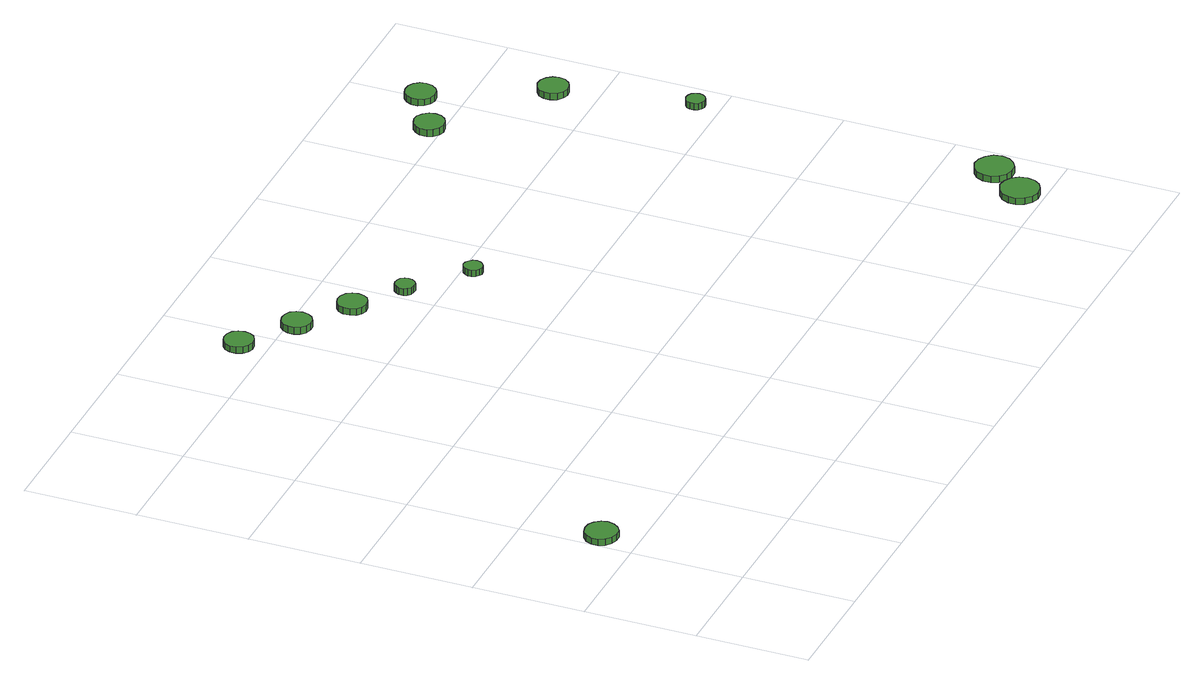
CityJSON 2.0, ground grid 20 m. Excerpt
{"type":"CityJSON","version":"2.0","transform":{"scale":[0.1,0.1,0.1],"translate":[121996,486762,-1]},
"CityObjects":{
"tree1":{"type":"SolitaryVegetationObject","attributes":{"function":"something"},"geometry":[{"type":"MultiSurface","lod":"1","boundaries":[[[0,1,2,3,4,5,6,7,8,9,10,11,12,13,14]],[[15,16,17,18,19,20,21,22,23,24,25,26,27,28,29]],[[0,29,28,1]],[[1,28,27,2]],[[2,27,26,3]],[[3,26,25,4]],[[4,25,24,5]],[[5,24,23,6]],[[6,23,22,7]],[[7,22,21,8]],[[8,21,20,9]],[[9,20,19,10]],[[10,19,18,11]],[[11,18,17,12]],[[12,17,16,13]],[[13,16,15,14]],[[14,15,29,0]]]}]},
"tree2":{"type":"SolitaryVegetationObject","attributes":{"function":"something"},"geometry":[{"type":"MultiSurface","lod":"1","boundaries":[[[30,31,32,33,34,35,36,37,38,39,40,41,42,43,44]],[[45,46,47,48,49,50,51,52,53,54,55,56,57,58,59]],[[30,59,58,31]],[[31,58,57,32]],[[32,57,56,33]],[[33,56,55,34]],[[34,55,54,35]],[[35,54,53,36]],[[36,53,52,37]],[[37,52,51,38]],[[38,51,50,39]],[[39,50,49,40]],[[40,49,48,41]],[[41,48,47,42]],[[42,47,46,43]],[[43,46,45,44]],[[44,45,59,30]]]}]},
"tree3":{"type":"SolitaryVegetationObject","attributes":{"function":"something"},"geometry":[{"type":"MultiSurface","lod":"1","boundaries":[[[60,61,62,63,64,65,66,67,68,69,70,71,72,73,74]],[[75,76,77,78,79,80,81,82,83,84,85,86,87,88,89]],[[60,89,88,61]],[[61,88,87,62]],[[62,87,86,63]],[[63,86,85,64]],[[64,85,84,65]],[[65,84,83,66]],[[66,83,82,67]],[[67,82,81,68]],[[68,81,80,69]],[[69,80,79,70]],[[70,79,78,71]],[[71,78,77,72]],[[72,77,76,73]],[[73,76,75,74]],[[74,75,89,60]]]}]},
"tree4":{"type":"SolitaryVegetationObject","attributes":{"function":"something"},"geometry":[{"type":"MultiSurface","lod":"1","boundaries":[[[90,91,92,93,94,95,96,97,98,99,100,101,102,103,104]],[[105,106,107,108,109,110,111,112,113,114,115,116,117,118,119]],[[90,119,118,91]],[[91,118,117,92]],[[92,117,116,93]],[[93,116,115,94]],[[94,115,114,95]],[[95,114,113,96]],[[96,113,112,97]],[[97,112,111,98]],[[98,111,110,99]],[[99,110,109,100]],[[100,109,108,101]],[[101,108,107,102]],[[102,107,106,103]],[[103,106,105,104]],[[104,105,119,90]]]}]},
"tree5":{"type":"SolitaryVegetationObject","attributes":{"function":"something"},"geometry":[{"type":"MultiSurface","lod":"1","boundaries":[[[120,121,122,123,124,125,126,127,128,129,130,131,132,133,134]],[[135,136,137,138,139,140,141,142,143,144,145,146,147,148,149]],[[120,149,148,121]],[[121,148,147,122]],[[122,147,146,123]],[[123,146,145,124]],[[124,145,144,125]],[[125,144,143,126]],[[126,143,142,127]],[[127,142,141,128]],[[128,141,140,129]],[[129,140,139,130]],[[130,139,138,131]],[[131,138,137,132]],[[132,137,136,133]],[[133,136,135,134]],[[134,135,149,120]]]}]},
"tree6":{"type":"SolitaryVegetationObject","attributes":{"function":"something"},"geometry":[{"type":"MultiSurface","lod":"1","boundaries":[[[150,151,152,153,154,155,156,157,158,159,160,161,162,163,164]],[[165,166,167,168,169,170,171,172,173,174,175,176,177,178,179]],[[150,179,178,151]],[[151,178,177,152]],[[152,177,176,153]],[[153,176,175,154]],[[154,175,174,155]],[[155,174,173,156]],[[156,173,172,157]],[[157,172,171,158]],[[158,171,170,159]],[[159,170,169,160]],[[160,169,168,161]],[[161,168,167,162]],[[162,167,166,163]],[[163,166,165,164]],[[164,165,179,150]]]}]},
"tree7":{"type":"SolitaryVegetationObject","attributes":{"function":"something"},"geometry":[{"type":"MultiSurface","lod":"1","boundaries":[[[180,181,182,183,184,185,186,187,188,189,190,191,192,193,194]],[[195,196,197,198,199,200,201,202,203,204,205,206,207,208,209]],[[180,209,208,181]],[[181,208,207,182]],[[182,207,206,183]],[[183,206,205,184]],[[184,205,204,185]],[[185,204,203,186]],[[186,203,202,187]],[[187,202,201,188]],[[188,201,200,189]],[[189,200,199,190]],[[190,199,198,191]],[[191,198,197,192]],[[192,197,196,193]],[[193,196,195,194]],[[194,195,209,180]]]}]},
"tree8":{"type":"SolitaryVegetationObject","attributes":{"function":"something"},"geometry":[{"type":"MultiSurface","lod":"1","boundaries":[[[210,211,212,213,214,215,216,217,218,219,220,221,222,223,224]],[[225,226,227,228,229,230,231,232,233,234,235,236,237,238,239]],[[210,239,238,211]],[[211,238,237,212]],[[212,237,236,213]],[[213,236,235,214]],[[214,235,234,215]],[[215,234,233,216]],[[216,233,232,217]],[[217,232,231,218]],[[218,231,230,219]],[[219,230,229,220]],[[220,229,228,221]],[[221,228,227,222]],[[222,227,226,223]],[[223,226,225,224]],[[224,225,239,210]]]}]},
"tree9":{"type":"SolitaryVegetationObject","attributes":{"function":"something"},"geometry":[{"type":"MultiSurface","lod":"1","boundaries":[[[240,241,242,243,244,245,246,247,248,249,250,251,252,253,254]],[[255,256,257,258,259,260,261,262,263,264,265,266,267,268,269]],[[240,269,268,241]],[[241,268,267,242]],[[242,267,266,243]],[[243,266,265,244]],[[244,265,264,245]],[[245,264,263,246]],[[246,263,262,247]],[[247,262,261,248]],[[248,261,260,249]],[[249,260,259,250]],[[250,259,258,251]],[[251,258,257,252]],[[252,257,256,253]],[[253,256,255,254]],[[254,255,269,240]]]}]},
"tree10":{"type":"SolitaryVegetationObject","attributes":{"function":"something"},"geometry":[{"type":"MultiSurface","lod":"1","boundaries":[[[270,271,272,273,274,275,276,277,278,279,280,281,282,283,284]],[[285,286,287,288,289,290,291,292,293,294,295,296,297,298,299]],[[270,299,298,271]],[[271,298,297,272]],[[272,297,296,273]],[[273,296,295,274]],[[274,295,294,275]],[[275,294,293,276]],[[276,293,292,277]],[[277,292,291,278]],[[278,291,290,279]],[[279,290,289,280]],[[280,289,288,281]],[[281,288,287,282]],[[282,287,286,283]],[[283,286,285,284]],[[284,285,299,270]]]}]},
"tree11":{"type":"SolitaryVegetationObject","attributes":{"function":"something"},"geometry":[{"type":"MultiSurface","lod":"1","boundaries":[[[300,301,302,303,304,305,306,307,308,309,310,311,312,313,314]],[[315,316,317,318,319,320,321,322,323,324,325,326,327,328,329]],[[300,329,328,301]],[[301,328,327,302]],[[302,327,326,303]],[[303,326,325,304]],[[304,325,324,305]],[[305,324,323,306]],[[306,323,322,307]],[[307,322,321,308]],[[308,321,320,309]],[[309,320,319,310]],[[310,319,318,311]],[[311,318,317,312]],[[312,317,316,313]],[[313,316,315,314]],[[314,315,329,300]]]}]},
"tree12":{"type":"SolitaryVegetationObject","attributes":{"function":"something"},"geometry":[{"type":"MultiSurface","lod":"1","boundaries":[[[330,331,332,333,334,335,336,337,338,339,340,341,342,343,344]],[[345,346,347,348,349,350,351,352,353,354,355,356,357,358,359]],[[330,359,358,331]],[[331,358,357,332]],[[332,357,356,333]],[[333,356,355,334]],[[334,355,354,335]],[[335,354,353,336]],[[336,353,352,337]],[[337,352,351,338]],[[338,351,350,339]],[[339,350,349,340]],[[340,349,348,341]],[[341,348,347,342]],[[342,347,346,343]],[[343,346,345,344]],[[344,345,359,330]]]}]}
},
"vertices":[
[61,266,19],[58,277,19],[51,287,19],[41,293,19],[29,294,19],[17,291,19],[8,283,19],[3,272,19],[3,260,19],[8,249,19],[17,241,19],[29,237,19],[41,238,19],[51,244,19],[58,254,19],[58,254,7],[51,244,7],[41,238,7],[29,237,7],[17,241,7],[8,249,7],[3,260,7],[3,272,7],[8,283,7],[17,291,7],[29,294,7],[41,293,7],[51,287,7],[58,277,7],[61,266,7],
[368,1041,32],[366,1052,32],[360,1061,32],[350,1066,32],[339,1067,32],[329,1064,32],[321,1057,32],[317,1047,32],[317,1036,32],[321,1026,32],[329,1019,32],[339,1015,32],[350,1017,32],[360,1022,32],[366,1031,32],[366,1031,20],[360,1022,20],[350,1017,20],[339,1015,20],[329,1019,20],[321,1026,20],[317,1036,20],[317,1047,20],[321,1057,20],[329,1064,20],[339,1067,20],[350,1066,20],[360,1061,20],[366,1052,20],[368,1041,20],
[460,976,33],[458,987,33],[452,996,33],[442,1001,33],[432,1002,33],[421,999,33],[413,991,33],[409,982,33],[409,971,33],[413,961,33],[421,954,33],[432,950,33],[442,951,33],[452,957,33],[458,966,33],[458,966,20],[452,957,20],[442,951,20],[432,950,20],[421,954,20],[413,961,20],[409,971,20],[409,982,20],[413,991,20],[421,999,20],[432,1002,20],[442,1001,20],[452,996,20],[458,987,20],[460,976,20],
[551,914,32],[549,925,32],[543,934,32],[533,939,32],[522,940,32],[512,937,32],[504,930,32],[500,920,32],[500,909,32],[504,899,32],[512,892,32],[522,888,32],[533,890,32],[543,895,32],[549,904,32],[549,904,20],[543,895,20],[533,890,20],[522,888,20],[512,892,20],[504,899,20],[500,909,20],[500,920,20],[504,930,20],[512,937,20],[522,940,20],[533,939,20],[543,934,20],[549,925,20],[551,914,20],
[627,856,32],[626,863,32],[622,869,32],[615,872,32],[608,873,32],[601,871,32],[596,866,32],[593,860,32],[593,852,32],[596,846,32],[601,841,32],[608,839,32],[615,839,32],[622,843,32],[626,849,32],[626,849,19],[622,843,19],[615,839,19],[608,839,19],[601,841,19],[596,846,19],[593,852,19],[593,860,19],[596,866,19],[601,871,19],[608,873,19],[615,872,19],[622,869,19],[626,863,19],[627,856,19],
[721,773,33],[719,780,33],[715,785,33],[709,789,33],[702,790,33],[696,787,33],[691,783,33],[688,776,33],[688,770,33],[691,763,33],[696,759,33],[702,756,33],[709,757,33],[715,761,33],[719,766,33],[719,766,21],[715,761,21],[709,757,21],[702,756,21],[696,759,21],[691,763,21],[688,770,21],[688,776,21],[691,783,21],[696,787,21],[702,790,21],[709,789,21],[715,785,21],[719,780,21],[721,773,21],
[1316,37,29],[1313,51,29],[1305,62,29],[1293,69,29],[1279,71,29],[1265,66,29],[1255,57,29],[1249,44,29],[1249,30,29],[1255,17,29],[1265,8,29],[1279,3,29],[1293,5,29],[1305,12,29],[1313,23,29],[1313,23,17],[1305,12,17],[1293,5,17],[1279,3,17],[1265,8,17],[1255,17,17],[1249,30,17],[1249,44,17],[1255,57,17],[1265,66,17],[1279,71,17],[1293,69,17],[1305,62,17],[1313,51,17],[1316,37,17],
[1361,101,31],[1358,115,31],[1349,126,31],[1337,133,31],[1323,135,31],[1310,130,31],[1300,121,31],[1294,108,31],[1294,94,31],[1300,81,31],[1310,72,31],[1323,68,31],[1337,69,31],[1349,76,31],[1358,87,31],[1358,87,19],[1349,76,19],[1337,69,19],[1323,68,19],[1310,72,19],[1300,81,19],[1294,94,19],[1294,108,19],[1300,121,19],[1310,130,19],[1323,135,19],[1337,133,19],[1349,126,19],[1358,115,19],[1361,101,19],
[1124,1014,33],[1122,1025,33],[1115,1034,33],[1106,1040,33],[1094,1041,33],[1084,1037,33],[1076,1030,33],[1071,1020,33],[1071,1008,33],[1076,998,33],[1084,991,33],[1094,987,33],[1106,989,33],[1115,994,33],[1122,1003,33],[1122,1003,20],[1115,994,20],[1106,989,20],[1094,987,20],[1084,991,20],[1076,998,20],[1071,1008,20],[1071,1020,20],[1076,1030,20],[1084,1037,20],[1094,1041,20],[1106,1040,20],[1115,1034,20],[1122,1025,20],[1124,1014,20],
[1210,1066,31],[1208,1077,31],[1201,1086,31],[1192,1091,31],[1181,1092,31],[1170,1089,31],[1162,1081,31],[1157,1071,31],[1157,1060,31],[1162,1050,31],[1170,1043,31],[1181,1039,31],[1192,1040,31],[1201,1046,31],[1208,1055,31],[1208,1055,19],[1201,1046,19],[1192,1040,19],[1181,1039,19],[1170,1043,19],[1162,1050,19],[1157,1060,19],[1157,1071,19],[1162,1081,19],[1170,1089,19],[1181,1092,19],[1192,1091,19],[1201,1086,19],[1208,1077,19],[1210,1066,19],
[1342,633,38],[1340,640,38],[1336,646,38],[1330,649,38],[1323,650,38],[1317,648,38],[1311,643,38],[1309,637,38],[1309,630,38],[1311,623,38],[1317,619,38],[1323,616,38],[1330,617,38],[1336,621,38],[1340,626,38],[1340,626,26],[1336,621,26],[1330,617,26],[1323,616,26],[1317,619,26],[1311,623,26],[1309,630,26],[1309,637,26],[1311,643,26],[1317,648,26],[1323,650,26],[1330,649,26],[1336,646,26],[1340,640,26],[1342,633,26],
[1305,868,35],[1303,879,35],[1296,888,35],[1286,894,35],[1275,895,35],[1265,891,35],[1256,884,35],[1252,874,35],[1252,863,35],[1256,852,35],[1265,845,35],[1275,841,35],[1286,843,35],[1296,848,35],[1303,857,35],[1303,857,23],[1296,848,23],[1286,843,23],[1275,841,23],[1265,845,23],[1256,852,23],[1252,863,23],[1252,874,23],[1256,884,23],[1265,891,23],[1275,895,23],[1286,894,23],[1296,888,23],[1303,879,23],[1305,868,23]
]}
